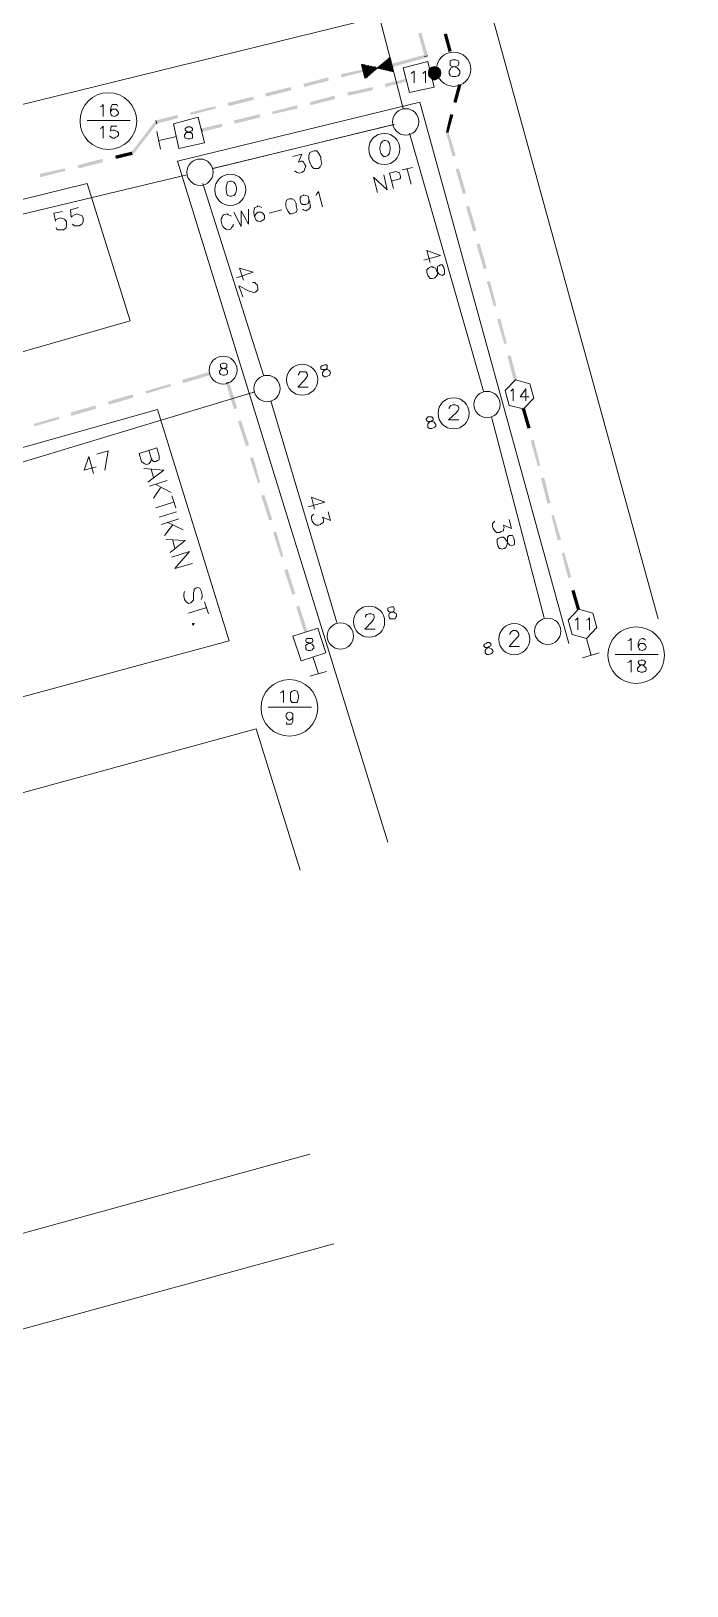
# Model space of a CAD drawing. Header units: millimetres. Extents: x -5 to 817, y 96 to 1062.
# Drawn here: x 631 to 698.8, y 532.2 to 692.8 of the extents above; entities that cross this region are included whole.
import ezdxf

# ---------------------------------------------------------------- set-up
doc = ezdxf.new("R2010")
doc.units = ezdxf.units.MM
doc.layers.add('PDF_0', color=7, linetype='Continuous')
for name, color, linetype, true_color in [('PDF_565', 11, 'Continuous', 0xff7f7f), ('PDF_AERIAL', 8, 'Continuous', 0x808080), ('PDF_FEED', 11, 'Continuous', 0xff7f7f), ('PDF_FEEDS', 11, 'Continuous', 0xff7f7f), ('PDF_HCOUNT', 8, 'Continuous', 0x808080), ('PDF_POLENUMBER', 8, 'Continuous', 0x808080), ('PDF_RDBKGRD', 8, 'Continuous', 0x808080), ('PDF_RDNAME', 8, 'Continuous', 0x808080), ('PDF_STRAND', 8, 'Continuous', 0x808080)]:
    doc.layers.add(name, color=color, linetype=linetype, true_color=true_color)

msp = doc.modelspace()

# ---------------------------------------------------------------- linework, layer by layer
at = {"layer": 'PDF_0', "color": 11, "lineweight": 20, "true_color": 0xff7f7f}
msp.add_lwpolyline([(665.16, 689.36), (665.49, 687.96), (668.13, 690.1), (668.46, 688.62)], dxfattribs=at)
at = {"layer": 'PDF_0', "lineweight": 0}
for points in [[(682.56, 656.38), (681.08, 656.8), (680, 655.72), (680.42, 654.16), (681.9, 653.83), (682.97, 654.9)], [(689.07, 632.72), (687.59, 633.13), (686.52, 631.98), (686.93, 630.5), (688.41, 630.08), (689.49, 631.24)]]:
    msp.add_lwpolyline(points, close=True, dxfattribs=at)
for points in [[(680.58, 655.64), (680.66, 655.72), (680.83, 655.89), (680.83, 654.65)], [(682.15, 654.65), (682.15, 655.89), (681.57, 655.06), (682.48, 655.06)], [(687.26, 631.98), (687.34, 632.06), (687.51, 632.23), (687.51, 630.99)], [(688.41, 631.98), (688.58, 632.06), (688.74, 632.23), (688.74, 630.99)]]:
    msp.add_lwpolyline(points, dxfattribs=at)
at = {"layer": 'PDF_565', "lineweight": 0}
for points in [[(675.14, 687.3), (675.47, 687.22)], [(648.67, 682.44), (648.59, 682.77)], [(673.9, 682.35), (674.15, 682.44)], [(681.74, 653.75), (682.07, 653.83)]]:
    msp.add_lwpolyline(points, dxfattribs=at)
at = {"layer": 'PDF_565', "transparency": 33554559}
for points in [[(674.48, 690.76), (673.66, 692.5), (673.99, 692.58)], [(674.15, 690.68), (674.48, 690.76), (673.66, 692.5)], [(669.7, 687.88), (667.64, 687.05), (667.56, 687.38)], [(669.78, 687.63), (669.7, 687.88), (667.64, 687.05)], [(674.65, 685.49), (674.98, 685.41), (675.14, 687.3)], [(674.98, 685.41), (675.14, 687.3), (675.47, 687.22)], [(662.36, 686.15), (659.89, 685.16), (659.81, 685.49)], [(662.44, 685.82), (662.36, 686.15), (659.89, 685.16)], [(666.32, 687.05), (663.76, 686.15), (663.68, 686.48)], [(666.32, 686.72), (666.32, 687.05), (663.76, 686.15)], [(654.61, 684.25), (652.06, 683.26), (651.97, 683.59)], [(654.69, 683.92), (654.61, 684.25), (652.06, 683.26)], [(658.57, 684.83), (658.49, 685.16), (655.93, 684.25)], [(658.49, 685.16), (655.93, 684.25), (655.93, 684.5)], [(673.9, 682.44), (674.15, 682.35), (674.32, 684.25)], [(674.15, 682.35), (674.32, 684.25), (674.65, 684.17)], [(650.74, 683.26), (648.67, 682.44), (648.59, 682.77)], [(650.74, 682.93), (650.74, 683.26), (648.67, 682.44)], [(674.89, 679.96), (673.9, 682.35), (674.15, 682.44)], [(674.56, 679.88), (674.89, 679.96), (673.9, 682.35)], [(675.96, 676.09), (674.89, 678.56), (675.22, 678.64)], [(675.64, 676.01), (675.96, 676.09), (674.89, 678.56)], [(677.04, 672.21), (675.96, 674.69), (676.29, 674.77)], [(676.71, 672.13), (677.04, 672.21), (675.96, 674.69)], [(678.11, 668.34), (677.04, 670.81), (677.37, 670.89)], [(677.78, 668.26), (678.11, 668.34), (677.04, 670.81)], [(679.1, 664.46), (678.11, 666.94), (678.44, 667.02)], [(678.85, 664.38), (679.1, 664.46), (678.11, 666.94)], [(680.17, 660.59), (679.18, 663.06), (679.51, 663.14)], [(679.92, 660.51), (680.17, 660.59), (679.18, 663.06)], [(681.24, 656.8), (680.25, 659.27), (680.58, 659.35)], [(680.91, 656.71), (681.24, 656.8), (680.25, 659.27)], [(682.64, 651.85), (681.74, 653.75), (682.07, 653.83)], [(682.31, 651.77), (682.64, 651.85), (681.74, 653.75)], [(683.63, 647.97), (682.64, 650.53), (682.97, 650.61)], [(683.39, 647.89), (683.63, 647.97), (682.64, 650.53)], [(684.7, 644.1), (683.71, 646.65), (684.04, 646.74)], [(684.37, 644.02), (684.7, 644.1), (683.71, 646.65)], [(685.78, 640.31), (684.79, 642.78), (685.03, 642.86)], [(685.45, 640.22), (685.78, 640.31), (684.79, 642.78)], [(686.85, 636.43), (685.86, 638.9), (686.11, 638.99)], [(686.52, 636.35), (686.85, 636.43), (685.86, 638.9)], [(687.75, 633.13), (686.85, 635.03), (687.18, 635.11)], [(687.43, 633.05), (687.75, 633.13), (686.85, 635.03)]]:
    msp.add_solid(points, dxfattribs=at)
at = {"layer": 'PDF_AERIAL', "lineweight": 9}
for points in [[(649.75, 678.64), (668.54, 683.18)], [(670.11, 682.27), (677.78, 655.64)], [(648.76, 677.08), (655.02, 657.29)], [(671.6, 669.16), (673.33, 669.66), (671.92, 670.15), (672.25, 668.92)], [(652.22, 667.35), (653.95, 667.93), (652.55, 668.34), (652.96, 667.1)], [(653.87, 666.85), (653.95, 666.85), (654.12, 666.85), (654.2, 666.77), (654.36, 666.61), (654.45, 666.28), (654.45, 666.11), (654.36, 666.03), (654.2, 665.87), (654.03, 665.78), (653.87, 665.87), (653.54, 665.95), (652.47, 666.52), (652.88, 665.37)], [(628.15, 647.73), (654.12, 655.56)], [(655.77, 654.65), (662.61, 631.73)], [(678.6, 653), (684.04, 632.23)], [(637.46, 647.15), (636.97, 648.88), (636.47, 647.48), (637.71, 647.81)], [(638.62, 647.48), (638.95, 649.46), (637.79, 649.13)], [(659.64, 643.69), (661.37, 644.18), (659.97, 644.68), (660.3, 643.44)], [(661.7, 643.19), (661.95, 642.29), (661.12, 642.61), (661.21, 642.37), (661.21, 642.12), (661.12, 642.04), (660.88, 641.87), (660.71, 641.79), (660.46, 641.79), (660.22, 641.96), (660.05, 642.2), (659.97, 642.45), (659.97, 642.7), (660.05, 642.78), (660.22, 642.94)], [(680.42, 642.37), (680.66, 641.46), (679.84, 641.79), (679.92, 641.54), (679.84, 641.38), (679.84, 641.21), (679.59, 641.13), (679.43, 641.05), (679.1, 641.05), (678.93, 641.21), (678.77, 641.46), (678.69, 641.71), (678.69, 641.96), (678.77, 642.04), (678.93, 642.2)]]:
    msp.add_lwpolyline(points, dxfattribs=at)
for points in [[(673.66, 668.42), (673.49, 668.67), (673.33, 668.67), (673.16, 668.59), (673, 668.5), (673, 668.34), (673, 667.93), (673, 667.68), (672.83, 667.43), (672.75, 667.35), (672.5, 667.27), (672.25, 667.27), (672.17, 667.35), (672.01, 667.6), (671.92, 667.93), (671.92, 668.17), (672.01, 668.26), (672.17, 668.42), (672.42, 668.5), (672.58, 668.42), (672.83, 668.34), (672.91, 668.09), (673.16, 667.76), (673.24, 667.68), (673.49, 667.6), (673.66, 667.68), (673.74, 667.76), (673.74, 668.09)], [(680.91, 640.47), (680.75, 640.72), (680.58, 640.72), (680.42, 640.72), (680.25, 640.55), (680.25, 640.39), (680.25, 639.98), (680.17, 639.73), (680.09, 639.48), (679.92, 639.4), (679.68, 639.32), (679.51, 639.4), (679.43, 639.4), (679.26, 639.65), (679.18, 639.98), (679.18, 640.31), (679.26, 640.39), (679.35, 640.47), (679.59, 640.55), (679.84, 640.55), (680, 640.39), (680.17, 640.14), (680.33, 639.89), (680.5, 639.73), (680.66, 639.65), (680.83, 639.73), (680.99, 639.81), (680.99, 640.14)]]:
    msp.add_lwpolyline(points, close=True, dxfattribs=at)
at = {"layer": 'PDF_FEED', "lineweight": 20}
for points in [[(669.45, 689.03), (670.11, 686.48), (672.67, 687.05), (672.01, 689.69)], [(674.56, 689.86), (674.32, 689.77), (674.32, 689.61), (674.32, 689.45), (674.32, 689.28), (674.48, 689.2), (674.81, 689.12), (675.06, 689.03), (675.22, 688.87), (675.31, 688.7), (675.31, 688.46), (675.22, 688.29), (675.14, 688.21), (674.89, 688.13), (674.56, 688.13), (674.32, 688.21), (674.32, 688.29), (674.23, 688.46), (674.23, 688.7), (674.32, 688.87), (674.4, 689.03), (674.65, 689.12), (674.98, 689.2), (675.14, 689.28), (675.22, 689.45), (675.22, 689.61), (675.14, 689.77), (674.89, 689.86)], [(645.71, 683.26), (646.28, 680.71), (648.92, 681.28), (648.26, 683.92)], [(658.9, 627.77), (661.45, 628.6), (660.63, 631.15), (658.07, 630.33)]]:
    msp.add_lwpolyline(points, close=True, dxfattribs=at)
for points in [[(670.77, 689.36), (670.77, 689.36)], [(669.78, 687.8), (669.78, 687.8)], [(672.34, 688.37), (672.34, 688.37)], [(671.35, 686.81), (671.35, 686.81)], [(636.8, 683.59), (641.25, 683.59)], [(646.94, 683.59), (646.94, 683.59)], [(648.59, 682.6), (648.59, 682.6)], [(643.98, 682.44), (644.39, 680.62)], [(646.04, 681.94), (644.22, 681.53)], [(646.04, 681.94), (646.04, 681.94)], [(647.6, 680.95), (647.6, 680.95)], [(650.49, 659.27), (650.49, 659.27)], [(649.5, 657.46), (649.5, 657.46)], [(652.3, 658.28), (652.3, 658.28)], [(651.31, 656.47), (651.31, 656.47)], [(659.39, 630.74), (659.39, 630.74)], [(661.04, 629.92), (661.04, 629.92)], [(688.41, 630.08), (688.91, 628.35)], [(658.49, 629.09), (658.49, 629.09)], [(660.13, 628.19), (660.71, 626.46)], [(660.22, 628.19), (660.22, 628.19)], [(688, 628.1), (689.73, 628.6)], [(691.38, 628.43), (695.83, 628.43)], [(659.81, 626.21), (661.54, 626.7)], [(655.52, 622.99), (659.97, 622.99)]]:
    msp.add_lwpolyline(points, dxfattribs=at)
at = {"layer": 'PDF_FEED', "lineweight": 0}
for points in [[(672.01, 690.27), (671.68, 690.19)], [(643.98, 683.26), (643.89, 683.59)], [(651.15, 656.47), (651.48, 656.55)]]:
    msp.add_lwpolyline(points, dxfattribs=at)
at = {"layer": 'PDF_FEED', "color": 7, "lineweight": 9}
for points in [[(670.28, 688.46), (670.44, 688.54), (670.61, 688.7), (670.61, 687.47)], [(671.51, 688.46), (671.6, 688.54), (671.76, 688.7), (671.76, 687.47)], [(638.12, 684.99), (638.29, 685.08), (638.45, 685.24), (638.45, 684)], [(639.94, 685.08), (639.85, 685.24), (639.69, 685.24), (639.61, 685.24), (639.36, 685.24), (639.28, 684.99), (639.19, 684.75), (639.19, 684.42), (639.28, 684.17), (639.36, 684.09), (639.61, 684), (639.77, 684.09), (639.94, 684.17), (640.02, 684.33), (640.02, 684.42), (639.94, 684.58), (639.77, 684.75), (639.61, 684.75), (639.36, 684.75), (639.28, 684.58), (639.19, 684.42)], [(638.12, 682.77), (638.29, 682.85), (638.45, 683.01), (638.45, 681.78)], [(639.85, 683.01), (639.28, 683.01), (639.19, 682.52), (639.28, 682.52), (639.44, 682.6), (639.61, 682.6), (639.77, 682.52), (639.94, 682.44), (640.02, 682.27), (640.02, 682.11), (639.94, 681.94), (639.77, 681.86), (639.61, 681.78), (639.44, 681.78), (639.28, 681.86), (639.19, 681.94), (639.11, 682.02)], [(692.7, 629.84), (692.87, 629.92), (693.03, 630.08), (693.03, 628.85)], [(694.52, 629.92), (694.43, 630), (694.27, 630.08), (694.19, 630.08), (693.94, 630), (693.86, 629.84), (693.77, 629.59), (693.77, 629.26), (693.86, 629.01), (693.94, 628.93), (694.19, 628.85), (694.35, 628.93), (694.52, 629.01), (694.6, 629.18), (694.6, 629.26), (694.52, 629.42), (694.35, 629.59), (694.19, 629.59), (693.94, 629.59), (693.86, 629.42), (693.77, 629.26)], [(692.7, 627.61), (692.87, 627.69), (693.03, 627.86), (693.03, 626.62)], [(656.75, 624.48), (656.92, 624.56), (657.08, 624.72), (657.08, 623.49)], [(658.07, 622.09), (658.07, 621.92), (657.91, 621.76), (657.74, 621.67), (657.66, 621.67), (657.5, 621.76), (657.41, 621.92), (657.33, 622.09), (657.41, 622.33), (657.5, 622.42), (657.66, 622.5), (657.74, 622.5), (657.91, 622.42), (658.07, 622.33), (658.07, 622.09), (658.07, 621.76), (658.07, 621.51), (657.91, 621.26), (657.74, 621.26), (657.66, 621.26), (657.41, 621.26), (657.41, 621.43)]]:
    msp.add_lwpolyline(points, dxfattribs=at)
for points in [[(647.19, 682.93), (647.03, 682.85), (646.94, 682.77), (646.94, 682.6), (647.03, 682.52), (647.11, 682.44), (647.36, 682.35), (647.52, 682.35), (647.69, 682.19), (647.69, 682.11), (647.69, 681.94), (647.69, 681.78), (647.6, 681.78), (647.44, 681.7), (647.19, 681.7), (647.03, 681.78), (646.94, 681.78), (646.86, 681.94), (646.86, 682.11), (646.94, 682.19), (647.03, 682.35), (647.27, 682.35), (647.44, 682.44), (647.6, 682.52), (647.69, 682.6), (647.69, 682.77), (647.6, 682.85), (647.44, 682.93)], [(650.82, 658.53), (650.57, 658.44), (650.57, 658.36), (650.57, 658.2), (650.57, 658.12), (650.74, 658.03), (650.98, 657.95), (651.15, 657.95), (651.23, 657.79), (651.31, 657.7), (651.31, 657.54), (651.23, 657.37), (650.98, 657.29), (650.82, 657.29), (650.57, 657.37), (650.49, 657.54), (650.49, 657.7), (650.57, 657.79), (650.65, 657.95), (650.82, 657.95), (651.07, 658.03), (651.23, 658.12), (651.23, 658.2), (651.23, 658.36), (651.23, 658.44), (650.98, 658.53)], [(659.64, 630.08), (659.48, 630.08), (659.39, 629.92), (659.39, 629.84), (659.48, 629.67), (659.64, 629.67), (659.81, 629.59), (660.05, 629.51), (660.13, 629.42), (660.22, 629.26), (660.22, 629.09), (660.13, 629.01), (660.05, 628.93), (659.89, 628.85), (659.64, 628.85), (659.48, 628.93), (659.39, 629.01), (659.39, 629.09), (659.39, 629.26), (659.39, 629.42), (659.56, 629.51), (659.72, 629.59), (659.97, 629.67), (660.05, 629.67), (660.13, 629.84), (660.13, 629.92), (660.05, 630.08), (659.89, 630.08)], [(694.02, 627.86), (693.86, 627.77), (693.77, 627.69), (693.77, 627.61), (693.86, 627.44), (693.94, 627.36), (694.19, 627.36), (694.35, 627.28), (694.52, 627.11), (694.6, 627.03), (694.6, 626.87), (694.52, 626.7), (694.43, 626.7), (694.27, 626.62), (694.02, 626.62), (693.86, 626.7), (693.77, 626.7), (693.69, 626.87), (693.69, 627.03), (693.77, 627.11), (693.94, 627.28), (694.1, 627.36), (694.35, 627.36), (694.43, 627.44), (694.52, 627.61), (694.52, 627.69), (694.43, 627.77), (694.27, 627.86)], [(658.16, 624.72), (657.99, 624.64), (657.83, 624.48), (657.83, 624.15), (657.83, 623.98), (657.83, 623.73), (657.99, 623.49), (658.16, 623.49), (658.24, 623.49), (658.49, 623.49), (658.57, 623.73), (658.65, 623.98), (658.65, 624.15), (658.57, 624.48), (658.49, 624.64), (658.24, 624.72)]]:
    msp.add_lwpolyline(points, close=True, dxfattribs=at)
at = {"layer": 'PDF_FEED', "lineweight": 20}
for centre, radius in [((674.68, 688.89), 1.77), ((638.98, 683.53), 2.93), ((650.85, 657.81), 1.44), ((693.56, 628.37), 2.93), ((657.7, 622.93), 2.93)]:
    msp.add_circle(centre, radius, dxfattribs=at)
at = {"layer": 'PDF_FEED', "transparency": 33554559}
for points in [[(671.35, 692.66), (671.02, 692.58), (672.01, 690.27)], [(671.02, 692.58), (672.01, 690.27), (671.68, 690.19)], [(671.84, 690.43), (668.38, 689.12), (668.3, 689.45)], [(671.92, 690.1), (671.84, 690.43), (668.38, 689.12)], [(672.34, 689.12), (672.67, 688.46), (672.09, 688.87)], [(672.67, 689.2), (672.34, 689.12), (672.67, 688.46)], [(672.67, 688.46), (673.08, 689.12), (672.67, 689.2)], [(673.33, 688.87), (672.67, 688.46), (673.08, 689.12)], [(661.7, 688.04), (659.23, 687.05), (659.15, 687.38)], [(661.78, 687.71), (661.7, 688.04), (659.23, 687.05)], [(665.33, 688.87), (663.1, 688.04), (663.02, 688.37)], [(665.33, 688.62), (665.33, 688.87), (663.1, 688.04)], [(672.67, 688.46), (672.09, 688.87), (672.01, 688.46)], [(672.01, 688.46), (672.09, 688.13), (672.67, 688.46)], [(672.09, 688.13), (672.67, 688.46), (672.34, 687.88)], [(672.67, 688.46), (672.34, 687.88), (672.67, 687.71)], [(673.41, 688.46), (673.33, 688.87), (672.67, 688.46)], [(672.67, 687.71), (673.08, 687.88), (672.67, 688.46)], [(673.08, 687.88), (672.67, 688.46), (673.33, 688.13)], [(672.67, 688.46), (673.33, 688.13), (673.41, 688.46)], [(653.95, 686.06), (651.4, 685.08), (651.31, 685.41)], [(654.03, 685.73), (653.95, 686.06), (651.4, 685.08)], [(657.83, 687.05), (655.27, 686.06), (655.19, 686.39)], [(657.91, 686.72), (657.83, 687.05), (655.27, 686.06)], [(646.12, 684.17), (643.98, 683.26), (643.89, 683.59)], [(646.2, 683.84), (646.12, 684.17), (643.98, 683.26)], [(650.08, 685.08), (647.52, 684.17), (647.44, 684.42)], [(650.08, 684.83), (650.08, 685.08), (647.52, 684.17)], [(643.81, 683.51), (641.58, 680.13), (641.34, 680.29)], [(644.06, 683.34), (643.81, 683.51), (641.58, 680.13)], [(638.37, 679.63), (635.9, 678.64), (635.81, 678.97)], [(638.45, 679.3), (638.37, 679.63), (635.9, 678.64)], [(641.42, 680.38), (639.77, 679.63), (639.69, 679.96)], [(641.5, 680.05), (641.42, 680.38), (639.77, 679.63)], [(634.49, 678.64), (631.94, 677.74), (631.86, 678.07)], [(634.58, 678.4), (634.49, 678.64), (631.94, 677.74)], [(649.42, 657.62), (646.7, 656.47), (646.61, 656.8)], [(649.5, 657.29), (649.42, 657.62), (646.7, 656.47)], [(641.5, 655.31), (639.03, 654.24), (638.95, 654.57)], [(641.58, 654.98), (641.5, 655.31), (639.03, 654.24)], [(645.38, 656.38), (642.9, 655.39), (642.82, 655.64)], [(645.46, 656.14), (645.38, 656.38), (642.9, 655.39)], [(652.3, 653.91), (651.15, 656.47), (651.48, 656.55)], [(651.97, 653.75), (652.3, 653.91), (651.15, 656.47)], [(637.63, 654.16), (635.15, 653.09), (635.07, 653.42)], [(637.71, 653.83), (637.63, 654.16), (635.15, 653.09)], [(633.83, 653), (631.36, 652.01), (631.28, 652.26)], [(633.92, 652.76), (633.83, 653), (631.36, 652.01)], [(653.54, 650.04), (652.38, 652.51), (652.71, 652.59)], [(653.21, 649.95), (653.54, 650.04), (652.38, 652.51)], [(654.69, 646.24), (653.62, 648.72), (653.95, 648.8)], [(654.45, 646.16), (654.69, 646.24), (653.62, 648.72)], [(655.93, 642.37), (654.78, 644.84), (655.11, 644.92)], [(655.6, 642.29), (655.93, 642.37), (654.78, 644.84)], [(657.08, 638.58), (656.01, 641.05), (656.34, 641.13)], [(656.84, 638.49), (657.08, 638.58), (656.01, 641.05)], [(658.32, 634.7), (657.17, 637.17), (657.5, 637.26)], [(657.99, 634.62), (658.32, 634.7), (657.17, 637.17)], [(659.56, 630.82), (658.4, 633.38), (658.73, 633.46)], [(659.23, 630.74), (659.56, 630.82), (658.4, 633.38)]]:
    msp.add_solid(points, dxfattribs=at)
at = {"layer": 'PDF_FEEDS', "lineweight": 20}
for points in [[(665.25, 689.36), (665.16, 689.28), (665.25, 689.36), (665.16, 689.36), (668.46, 688.62), (668.46, 688.7), (668.38, 688.7), (668.46, 688.79), (668.38, 688.7)], [(665.49, 689.36), (665.25, 688.95), (665.49, 689.36), (665.25, 689.03), (665.41, 689.36), (665.25, 689.12), (665.41, 689.36)], [(665.25, 689.12), (665.33, 689.36), (665.25, 689.2), (665.33, 689.36), (665.25, 689.28)], [(665.66, 689.28), (665.33, 688.79), (665.66, 689.28), (665.33, 688.7), (665.74, 689.28), (665.33, 688.62), (665.74, 689.28), (665.33, 688.62)], [(665.33, 688.79), (665.58, 689.28), (665.33, 688.87), (665.58, 689.28)], [(665.33, 688.95), (665.49, 689.28)], [(665.91, 689.28), (665.41, 688.46), (665.91, 689.2), (665.41, 688.37), (665.99, 689.2), (665.41, 688.29), (665.99, 689.2), (665.41, 688.29)], [(665.41, 688.46), (665.82, 689.28), (665.41, 688.54), (665.82, 689.28)], [(665.49, 687.96), (666.24, 689.2), (665.49, 687.96), (666.24, 689.12)], [(666.15, 689.2), (665.49, 688.13), (666.15, 689.2), (665.49, 688.04), (666.24, 689.2)], [(665.49, 688.13), (666.07, 689.2), (665.49, 688.21), (666.07, 689.2)], [(665.58, 687.96), (666.32, 689.12)], [(665.74, 688.04), (666.32, 689.12), (665.66, 688.04)], [(665.74, 688.13), (666.4, 689.12)], [(665.91, 688.21), (666.4, 689.12), (665.82, 688.21)], [(665.99, 688.29), (666.48, 689.12), (665.91, 688.29)], [(666.07, 688.46), (666.48, 689.12), (666.07, 688.37)], [(666.15, 688.46), (666.57, 689.12)], [(666.32, 688.54), (666.57, 689.12), (666.24, 688.54)], [(666.32, 688.62), (666.65, 689.12)], [(666.4, 688.7), (666.65, 689.03)], [(666.48, 688.79), (666.65, 689.03), (666.48, 688.7)], [(666.57, 688.79), (666.73, 689.03)], [(666.65, 688.95), (666.73, 689.03), (666.65, 688.87)], [(666.73, 688.95), (666.81, 689.03), (666.9, 689.03)], [(667.06, 689.2), (666.9, 689.03), (667.06, 689.28)], [(666.9, 689.12), (666.9, 689.03), (666.98, 689.2)], [(667.23, 689.36), (666.98, 688.95), (667.23, 689.36)], [(666.98, 689.03), (667.14, 689.28)], [(667.39, 689.53), (667.06, 688.95), (667.47, 689.53)], [(667.06, 688.95), (667.31, 689.45)], [(667.64, 689.69), (667.14, 688.95), (667.64, 689.77)], [(667.47, 689.61), (667.14, 688.95), (667.56, 689.61)], [(667.8, 689.86), (667.23, 688.95), (667.8, 689.86)], [(667.23, 688.95), (667.72, 689.77)], [(667.97, 690.02), (667.31, 688.95), (667.97, 690.02)], [(667.31, 688.95), (667.89, 689.94)], [(668.05, 690.1), (667.39, 688.87), (668.13, 690.1), (667.39, 688.87), (668.13, 690.02)], [(667.47, 688.87), (668.13, 690.02), (667.47, 688.87), (668.13, 689.94), (667.56, 688.87), (668.13, 689.86)], [(668.21, 689.86), (667.56, 688.87), (668.21, 689.86)], [(667.64, 688.87), (668.21, 689.77), (667.64, 688.87), (668.21, 689.69)], [(667.72, 688.87), (668.21, 689.69), (667.72, 688.79), (668.21, 689.61), (667.8, 688.79), (668.21, 689.53), (667.8, 688.79), (668.3, 689.53)], [(667.89, 688.79), (668.3, 689.45), (667.89, 688.79), (668.3, 689.36)], [(668.05, 688.79), (668.3, 689.28), (667.97, 688.79), (668.3, 689.36), (667.97, 688.79)], [(668.05, 688.7), (668.38, 689.2)], [(668.3, 689.2), (668.05, 688.79), (668.3, 689.2)], [(668.13, 688.7), (668.38, 689.12), (668.13, 688.7), (668.38, 689.03)], [(668.21, 688.7), (668.38, 689.03), (668.21, 688.7), (668.38, 688.95), (668.3, 688.7), (668.38, 688.87), (668.3, 688.7), (668.46, 688.87)]]:
    msp.add_lwpolyline(points, dxfattribs=at)
at = {"layer": 'PDF_HCOUNT', "lineweight": 9}
for points in [[(667.47, 681.53), (667.31, 681.45), (667.14, 681.2), (667.06, 680.79), (667.06, 680.62), (667.14, 680.21), (667.31, 679.96), (667.47, 679.88), (667.64, 679.88), (667.89, 679.96), (668.05, 680.21), (668.13, 680.62), (668.13, 680.79), (668.05, 681.2), (667.89, 681.45), (667.64, 681.53)], [(651.56, 677.33), (651.31, 677.24), (651.23, 677), (651.15, 676.67), (651.15, 676.42), (651.23, 676.01), (651.31, 675.84), (651.56, 675.76), (651.73, 675.76), (651.97, 675.84), (652.14, 676.01), (652.22, 676.42), (652.22, 676.67), (652.14, 677), (651.97, 677.24), (651.73, 677.33)]]:
    msp.add_lwpolyline(points, close=True, dxfattribs=at)
for points in [[(658.65, 657.29), (658.65, 657.37), (658.73, 657.54), (658.73, 657.62), (658.9, 657.62), (659.23, 657.62), (659.39, 657.62), (659.48, 657.54), (659.56, 657.37), (659.56, 657.21), (659.48, 657.04), (659.31, 656.8), (658.57, 656.05), (659.64, 656.05)], [(674.23, 653.83), (674.23, 653.91), (674.32, 654.08), (674.4, 654.16), (674.56, 654.24), (674.89, 654.24), (675.06, 654.16), (675.14, 654.08), (675.22, 653.91), (675.22, 653.83), (675.14, 653.66), (674.98, 653.42), (674.15, 652.67), (675.22, 652.67)], [(665.58, 632.31), (665.58, 632.39), (665.66, 632.56), (665.74, 632.56), (665.91, 632.64), (666.15, 632.64), (666.32, 632.56), (666.4, 632.56), (666.48, 632.39), (666.48, 632.23), (666.4, 632.06), (666.24, 631.81), (665.49, 631.07), (666.57, 631.07)], [(680.5, 630.5), (680.5, 630.58), (680.58, 630.74), (680.66, 630.82), (680.83, 630.91), (681.16, 630.91), (681.24, 630.82), (681.32, 630.74), (681.41, 630.58), (681.41, 630.41), (681.32, 630.25), (681.16, 630.08), (680.42, 629.26), (681.49, 629.26)]]:
    msp.add_lwpolyline(points, dxfattribs=at)
for centre in [(667.51, 680.65), (651.59, 676.44), (659.02, 656.82), (674.68, 653.35), (665.94, 631.83), (680.95, 630.02)]:
    msp.add_circle(centre, 1.61, dxfattribs=at)
at = {"layer": 'PDF_POLENUMBER', "lineweight": 9}
for points in [[(666.81, 676.17), (666.4, 677.74), (667.8, 676.42), (667.47, 677.98)], [(668.46, 676.58), (668.05, 678.15), (668.71, 678.31), (668.96, 678.23), (669.04, 678.23), (669.12, 678.07), (669.2, 677.82), (669.2, 677.66), (669.12, 677.57), (668.87, 677.49), (668.21, 677.33)], [(669.37, 678.48), (670.44, 678.73)], [(669.86, 678.56), (670.28, 677)], [(660.46, 675.84), (660.55, 676.01), (660.71, 676.25), (661.12, 674.69)], [(651.97, 674.11), (652.71, 672.63), (652.71, 674.27), (653.46, 672.87), (653.46, 674.44)], [(654.86, 674.6), (654.69, 674.69), (654.45, 674.77), (654.36, 674.69), (654.12, 674.6), (654.03, 674.27), (654.03, 673.94), (654.12, 673.53), (654.28, 673.29), (654.45, 673.2), (654.69, 673.12), (654.78, 673.2), (654.94, 673.29), (655.11, 673.45), (655.11, 673.7), (655.11, 673.78), (654.94, 674.03), (654.78, 674.11), (654.53, 674.11), (654.45, 674.11), (654.28, 673.94), (654.12, 673.78), (654.12, 673.53)], [(659.72, 675.51), (659.72, 675.26), (659.64, 675.02), (659.39, 674.93), (659.31, 674.93), (659.06, 674.93), (658.9, 675.02), (658.82, 675.26), (658.82, 675.35), (658.82, 675.59), (658.9, 675.76), (659.15, 675.84), (659.15, 675.92), (659.39, 675.84), (659.64, 675.76), (659.72, 675.51), (659.81, 675.1), (659.89, 674.69), (659.72, 674.44), (659.56, 674.36), (659.39, 674.27), (659.15, 674.36), (659.06, 674.44)], [(651.73, 673.7), (651.56, 673.78), (651.4, 673.86), (651.23, 673.94), (650.9, 673.86), (650.82, 673.78), (650.74, 673.62), (650.65, 673.45), (650.65, 673.2), (650.74, 672.79), (650.82, 672.63), (650.98, 672.46), (651.15, 672.38), (651.31, 672.3), (651.64, 672.38), (651.73, 672.54), (651.89, 672.71), (651.89, 672.87)], [(655.6, 674.03), (656.92, 674.36)]]:
    msp.add_lwpolyline(points, dxfattribs=at)
for points in [[(657.66, 675.51), (657.41, 675.35), (657.33, 675.1), (657.33, 674.77), (657.41, 674.52), (657.58, 674.19), (657.74, 673.94), (657.99, 673.94), (658.16, 674.03), (658.4, 674.11), (658.49, 674.36), (658.4, 674.77), (658.4, 675.02), (658.24, 675.35), (657.99, 675.51), (657.74, 675.51)], [(661.12, 658.28), (660.96, 658.2), (660.96, 658.03), (660.96, 657.95), (661.04, 657.87), (661.21, 657.87), (661.45, 657.87), (661.62, 657.87), (661.78, 657.79), (661.87, 657.7), (661.95, 657.54), (661.87, 657.37), (661.87, 657.29), (661.7, 657.21), (661.45, 657.13), (661.29, 657.13), (661.21, 657.21), (661.12, 657.29), (661.12, 657.46), (661.12, 657.54), (661.21, 657.7), (661.37, 657.79), (661.54, 657.95), (661.62, 658.03), (661.62, 658.12), (661.62, 658.28), (661.54, 658.36), (661.37, 658.36)], [(672.01, 653), (671.92, 652.84), (671.84, 652.76), (671.92, 652.59), (672.01, 652.51), (672.09, 652.51), (672.34, 652.51), (672.5, 652.51), (672.67, 652.43), (672.75, 652.34), (672.83, 652.18), (672.83, 652.01), (672.75, 651.93), (672.58, 651.85), (672.42, 651.77), (672.17, 651.77), (672.09, 651.85), (672.01, 651.93), (672.01, 652.1), (672.01, 652.26), (672.09, 652.34), (672.25, 652.51), (672.42, 652.59), (672.58, 652.67), (672.58, 652.84), (672.5, 652.92), (672.42, 653), (672.25, 653)], [(668.05, 633.3), (667.89, 633.22), (667.89, 633.05), (667.89, 632.97), (667.97, 632.89), (668.13, 632.8), (668.3, 632.8), (668.54, 632.8), (668.63, 632.72), (668.79, 632.64), (668.79, 632.47), (668.79, 632.39), (668.71, 632.31), (668.63, 632.14), (668.38, 632.14), (668.21, 632.14), (668.13, 632.14), (668.05, 632.23), (667.97, 632.39), (667.97, 632.56), (668.05, 632.72), (668.21, 632.8), (668.46, 632.89), (668.54, 633.05), (668.54, 633.13), (668.54, 633.22), (668.46, 633.38), (668.21, 633.38)], [(678.03, 629.59), (677.86, 629.51), (677.78, 629.34), (677.86, 629.26), (677.94, 629.18), (678.03, 629.18), (678.27, 629.18), (678.44, 629.09), (678.6, 629.01), (678.69, 628.93), (678.77, 628.76), (678.69, 628.68), (678.69, 628.6), (678.52, 628.52), (678.27, 628.43), (678.11, 628.43), (678.03, 628.52), (677.94, 628.6), (677.94, 628.76), (677.94, 628.85), (678.03, 629.01), (678.19, 629.09), (678.36, 629.26), (678.52, 629.34), (678.52, 629.42), (678.52, 629.59), (678.36, 629.67), (678.19, 629.67)]]:
    msp.add_lwpolyline(points, close=True, dxfattribs=at)
at = {"layer": 'PDF_RDBKGRD', "lineweight": 0}
for points in [[(651.89, 755.4), (668.63, 694.72), (627.65, 684.66), (546.03, 664.71), (539.84, 681.12), (534.24, 695.88)], [(698.8, 716.57), (674.48, 709.56), (695.83, 632.14)], [(667.89, 609.06), (646.12, 679.39), (671.18, 685.49), (686.6, 629.59)], [(659.81, 576.82), (627.65, 568), (619.9, 565.86), (601.84, 641.71), (627.65, 649.13), (644.06, 653.75), (651.48, 629.84), (627.65, 623.4), (619.32, 621.18)], [(658.82, 606.17), (654.28, 620.77), (627.65, 613.51), (621.8, 611.94)], [(564.08, 449.69), (563.75, 474.09), (551.22, 537.25), (627.65, 558.11), (662.28, 567.59)]]:
    msp.add_lwpolyline(points, dxfattribs=at)
msp.add_lwpolyline([(641.25, 662.9), (636.8, 677.08), (627.65, 674.85), (527.48, 650.36), (531.43, 631.57), (627.65, 659.02)], close=True, dxfattribs=at)
at = {"layer": 'PDF_RDNAME', "lineweight": 9}
for points in [[(643.4, 648.72), (643.4, 648.47), (643.32, 648.3), (643.15, 648.14), (642.9, 648.06), (642.74, 648.14), (642.57, 648.22), (642.41, 648.39), (642.16, 649.21), (643.98, 649.79), (644.22, 648.96), (644.22, 648.72), (644.22, 648.55), (644.06, 648.47), (643.89, 648.39), (643.65, 648.39), (643.56, 648.47), (643.4, 648.72), (643.15, 649.54)], [(642.66, 647.64), (644.72, 647.48), (643.07, 646.24)], [(643.4, 647.56), (643.65, 646.74)], [(645.05, 646.41), (643.23, 645.83)], [(644.39, 645.67), (643.65, 644.59)], [(645.46, 645.17), (643.89, 646)], [(645.71, 644.18), (643.89, 643.6)], [(645.54, 644.84), (645.95, 643.6)], [(646.04, 643.19), (644.22, 642.61)], [(646.28, 642.45), (644.47, 641.87)], [(645.62, 641.79), (644.8, 640.72)], [(646.7, 641.3), (645.05, 642.12)], [(644.96, 640.31), (646.94, 640.22), (645.38, 638.99)], [(645.62, 640.31), (645.87, 639.4)], [(645.54, 638.49), (647.36, 639.07), (645.87, 637.34), (647.69, 637.83)], [(648.59, 634.12), (648.67, 634.37), (648.67, 634.62), (648.59, 635.03), (648.43, 635.28), (648.18, 635.36), (648.02, 635.28), (647.85, 635.19), (647.85, 635.03), (647.77, 634.86), (647.77, 634.29), (647.77, 634.04), (647.69, 633.96), (647.52, 633.79), (647.27, 633.71), (647.03, 633.88), (646.86, 634.12), (646.78, 634.45), (646.78, 634.7), (646.86, 634.95)], [(649.17, 633.3), (647.27, 632.72)], [(648.92, 633.88), (649.33, 632.64)]]:
    msp.add_lwpolyline(points, dxfattribs=at)
msp.add_lwpolyline([(647.85, 631.65), (647.69, 631.65), (647.69, 631.57), (647.77, 631.48)], close=True, dxfattribs=at)
at = {"layer": 'PDF_STRAND', "lineweight": 9}
for points in [[(669.45, 684.83), (664.09, 705.6)], [(669.78, 684.91), (669.78, 684.91)], [(669.78, 684.91), (669.78, 684.91)], [(669.78, 684.91), (669.78, 684.91)], [(649.83, 678.64), (668.46, 683.18)], [(668.46, 683.51), (668.46, 683.51)], [(668.46, 683.51), (668.46, 683.51)], [(671.18, 683.51), (671.18, 683.51)], [(671.18, 683.51), (671.18, 683.51)], [(671.18, 683.51), (671.18, 683.51)], [(669.78, 682.11), (669.78, 682.11)], [(669.78, 682.11), (669.78, 682.11)], [(648.51, 679.72), (648.51, 679.72)], [(648.51, 679.72), (648.51, 679.72)], [(648.51, 679.72), (648.51, 679.72)], [(658.07, 679.88), (658.98, 680.13), (658.65, 679.3), (658.9, 679.39), (659.06, 679.39), (659.15, 679.3), (659.31, 679.06), (659.39, 678.89), (659.31, 678.64), (659.23, 678.4), (658.98, 678.23), (658.73, 678.15), (658.49, 678.23), (658.32, 678.31), (658.24, 678.4)], [(621.88, 671.97), (647.11, 677.98)], [(647.11, 678.31), (647.11, 678.31)], [(647.11, 678.31), (647.11, 678.31)], [(649.83, 678.31), (649.83, 678.31)], [(649.83, 678.31), (649.83, 678.31)], [(649.83, 678.31), (649.83, 678.31)], [(648.51, 676.91), (648.51, 676.91)], [(648.51, 676.91), (648.51, 676.91)], [(635.9, 674.6), (635.07, 674.36), (635.15, 673.62), (635.24, 673.7), (635.48, 673.86), (635.73, 673.94), (635.98, 673.86), (636.23, 673.78), (636.39, 673.53), (636.39, 673.37), (636.39, 673.12), (636.23, 672.87), (635.98, 672.71), (635.73, 672.71), (635.48, 672.71), (635.4, 672.79), (635.24, 672.87)], [(634.25, 674.19), (633.34, 674.03), (633.5, 673.2), (633.5, 673.29), (633.75, 673.45), (634, 673.53), (634.33, 673.45), (634.49, 673.37), (634.66, 673.12), (634.66, 672.96), (634.66, 672.71), (634.58, 672.46), (634.33, 672.3), (634.08, 672.3), (633.75, 672.3), (633.67, 672.38), (633.59, 672.54)], [(655.02, 657.29), (655.02, 657.29)], [(655.02, 657.29), (655.02, 657.29)], [(654.12, 655.56), (654.12, 655.56)], [(654.12, 655.56), (654.12, 655.56)], [(654.12, 655.56), (654.12, 655.56)], [(656.67, 656.3), (656.67, 656.3)], [(656.67, 656.3), (656.67, 656.3)], [(677.78, 655.64), (677.78, 655.64)], [(677.78, 655.64), (677.78, 655.64)], [(677.78, 655.64), (677.78, 655.64)], [(655.77, 654.65), (655.77, 654.65)], [(655.77, 654.65), (655.77, 654.65)], [(655.77, 654.65), (655.77, 654.65)], [(676.87, 653.99), (676.87, 653.99)], [(676.87, 653.99), (676.87, 653.99)], [(676.87, 653.99), (676.87, 653.99)], [(679.51, 654.73), (679.51, 654.73)], [(679.51, 654.73), (679.51, 654.73)], [(678.6, 653), (678.6, 653)], [(678.6, 653), (678.6, 653)], [(662.61, 631.73), (662.61, 631.73)], [(662.61, 631.73), (662.61, 631.73)], [(662.61, 631.73), (662.61, 631.73)], [(684.04, 632.23), (684.04, 632.23)], [(684.04, 632.23), (684.04, 632.23)], [(684.04, 632.23), (684.04, 632.23)], [(685.78, 631.24), (685.78, 631.24)], [(685.78, 631.24), (685.78, 631.24)], [(661.7, 630), (661.7, 630)], [(661.7, 630), (661.7, 630)], [(661.7, 630), (661.7, 630)], [(664.34, 630.82), (664.34, 630.82)], [(664.34, 630.82), (664.34, 630.82)], [(683.14, 630.5), (683.14, 630.5)], [(683.14, 630.5), (683.14, 630.5)], [(683.14, 630.5), (683.14, 630.5)], [(684.79, 629.51), (684.79, 629.51)], [(684.79, 629.51), (684.79, 629.51)], [(663.43, 629.09), (663.43, 629.09)], [(663.43, 629.09), (663.43, 629.09)]]:
    msp.add_lwpolyline(points, dxfattribs=at)
msp.add_lwpolyline([(660.05, 680.38), (659.81, 680.29), (659.72, 679.96), (659.72, 679.55), (659.81, 679.3), (659.97, 678.89), (660.22, 678.64), (660.55, 678.64), (660.71, 678.64), (660.88, 678.81), (661.04, 679.14), (660.96, 679.55), (660.96, 679.8), (660.71, 680.21), (660.55, 680.46), (660.22, 680.46)], close=True, dxfattribs=at)
for centre in [(669.73, 683.45), (648.46, 678.25), (655.39, 655.91), (678.14, 654.26), (662.97, 630.35), (684.41, 630.84)]:
    msp.add_circle(centre, 1.36, dxfattribs=at)

doc.saveas('drawing.dxf')
